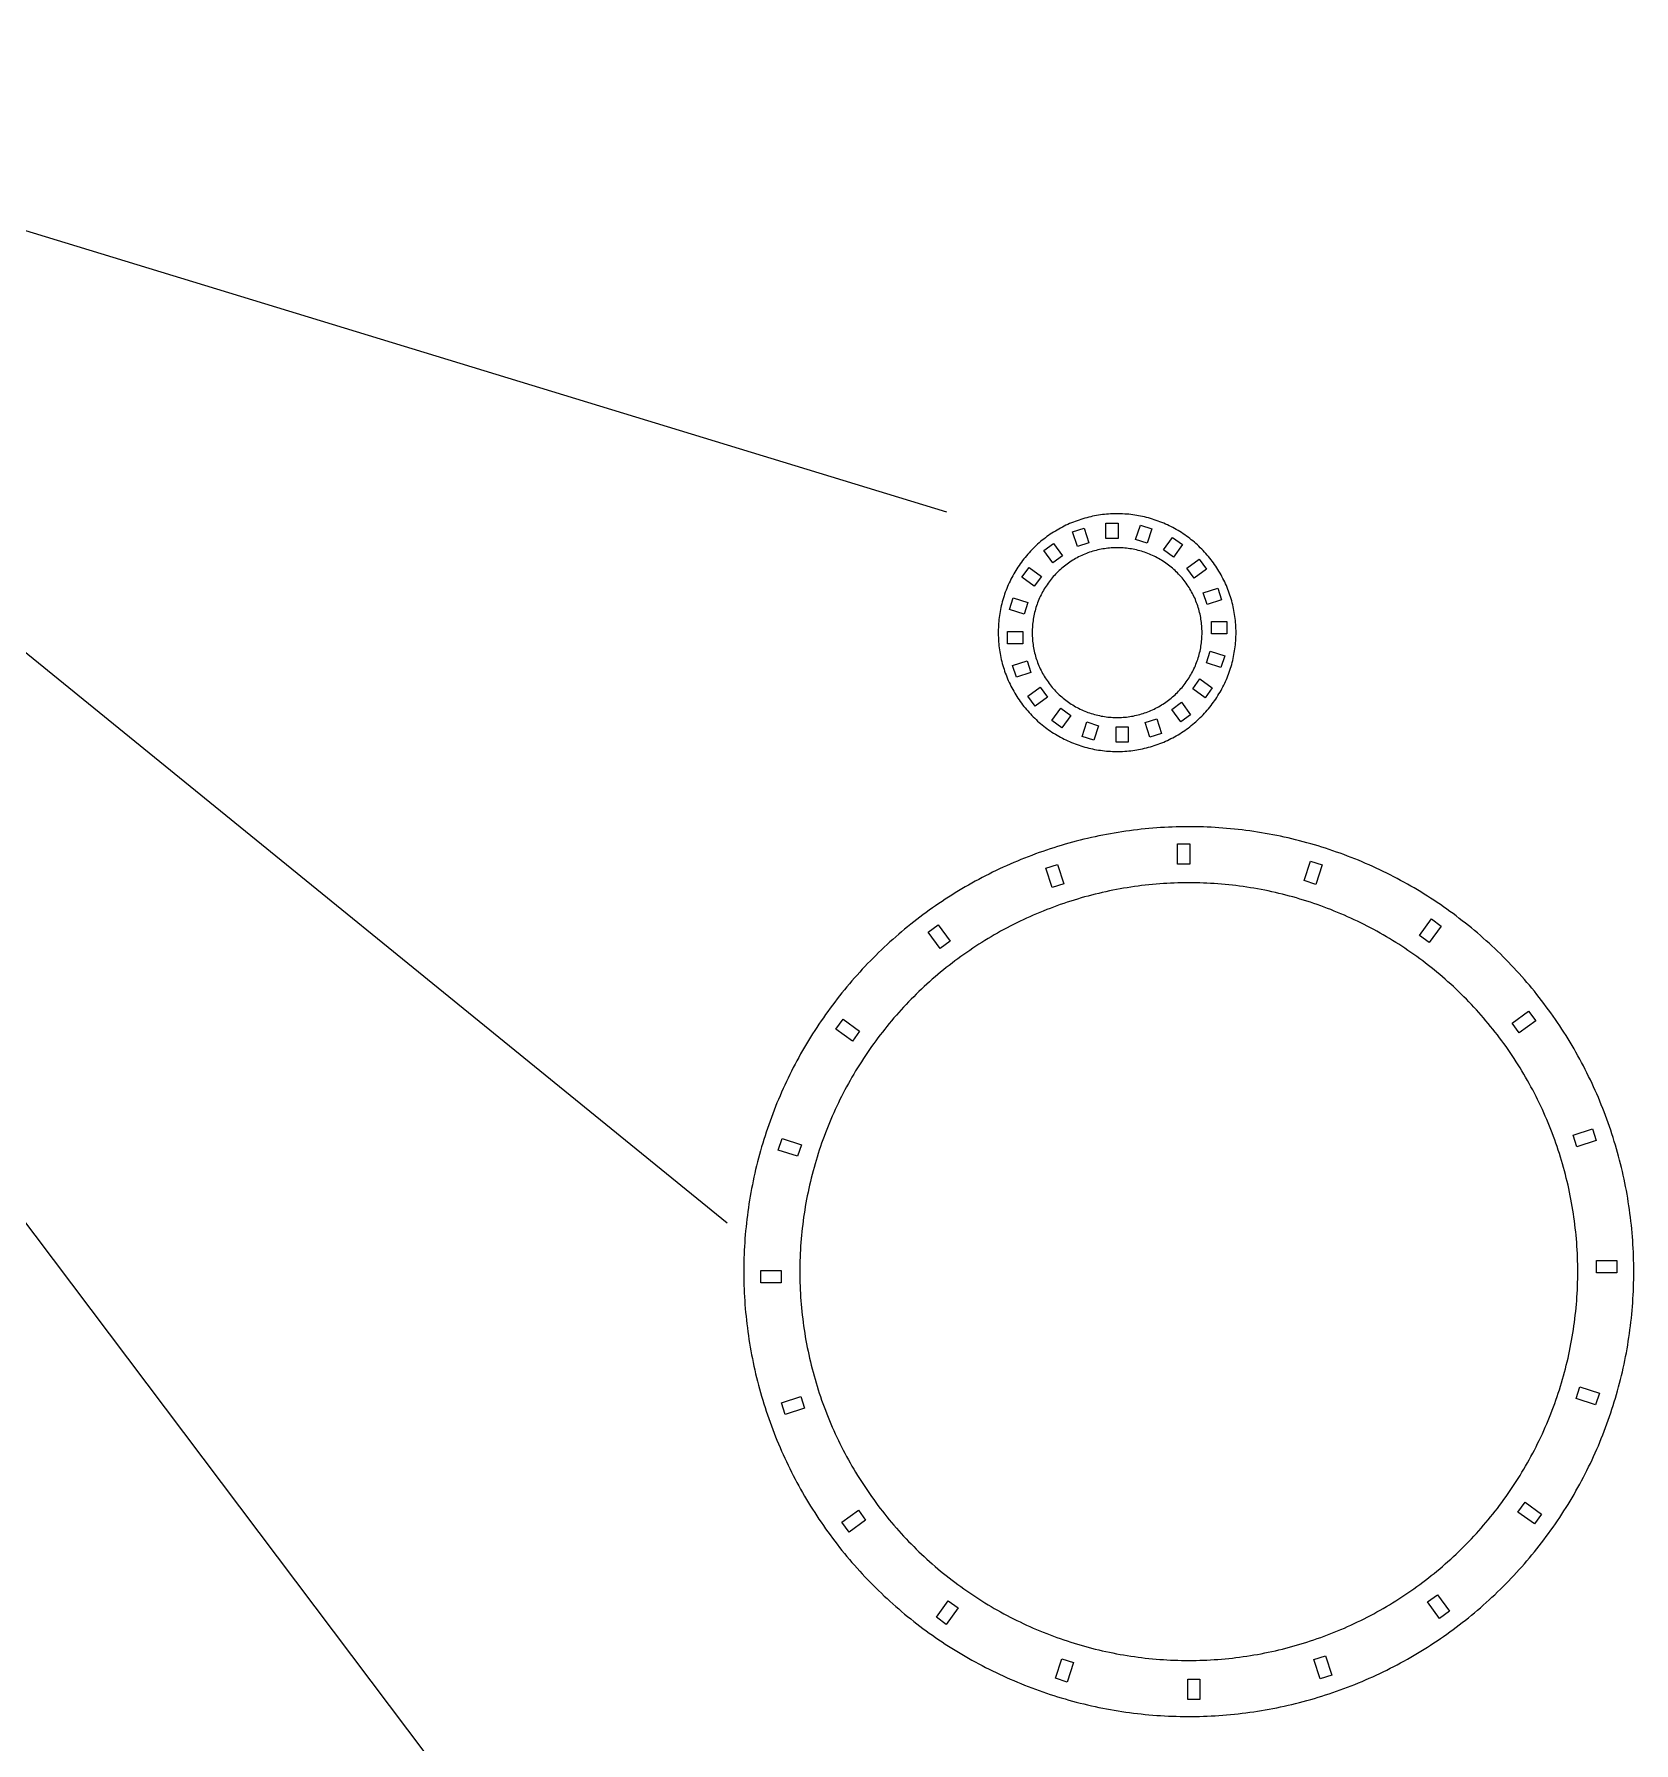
# Model space of a CAD drawing. Header units: metres. Extents: x -352 to 1414, y 67 to 1317.
# Drawn here: x 119 to 590, y 646 to 1150 of the extents above; entities that cross this region are included whole.
import ezdxf

# ---------------------------------------------------------------- set-up
doc = ezdxf.new("R2010")
doc.units = ezdxf.units.M
doc.layers.add('Page1', color=7, linetype='CONTINUOUS')

msp = doc.modelspace()

# ---------------------------------------------------------------- linework, layer by layer
at = {"layer": 'Page1'}
for p, q in [((387.587135, 1008.710595), (-72.839045, 1149.502072)), ((322.899159, 799.425968), (-84.25457, 1130.476197)), ((311.483634, 540.674066), (-95.670095, 1081.008921))]:
    msp.add_line(p, q, dxfattribs=at)
for points in [[(472.714996, 973.277954), (472.709961, 973.870667), (472.694916, 974.463257), (472.66983, 975.055481), (472.634705, 975.647156), (472.589569, 976.23822), (472.534454, 976.828369), (472.46933, 977.417542), (472.394257, 978.005493), (472.309204, 978.592102), (472.214264, 979.177185), (472.109406, 979.76062), (471.99469, 980.342163), (471.870148, 980.921692), (471.735809, 981.498962), (471.591705, 982.073975), (471.437866, 982.646362), (471.274384, 983.216125), (471.101257, 983.78302), (470.918579, 984.346924), (470.726349, 984.907654), (470.524689, 985.465027), (470.313599, 986.018921), (470.09314, 986.569153), (469.863403, 987.11554), (469.624451, 987.65802), (469.376373, 988.19635), (469.119171, 988.730408), (468.852997, 989.26001), (468.577881, 989.785034), (468.293884, 990.305298), (468.00116, 990.82074), (467.699738, 991.331116), (467.389679, 991.836304), (467.071167, 992.336182), (466.744202, 992.830627), (466.408905, 993.319397), (466.065399, 993.80249), (465.713745, 994.279663), (465.354065, 994.750793), (464.98645, 995.215759), (464.611023, 995.6745), (464.227875, 996.12677), (463.837128, 996.572449), (463.438904, 997.011475), (463.033295, 997.443726), (462.620392, 997.869019), (462.200378, 998.287292), (461.773346, 998.698364), (461.339386, 999.102112), (460.898682, 999.498535), (460.451294, 999.88739), (459.997406, 1000.268616), (459.53714, 1000.64209), (459.070587, 1001.00769), (458.597931, 1001.365417), (458.119263, 1001.715027), (457.634766, 1002.056458), (457.144531, 1002.389709), (456.648743, 1002.714539), (456.147522, 1003.031006), (455.641022, 1003.338867), (455.129364, 1003.638123), (454.612732, 1003.928711), (454.091217, 1004.210449), (453.565033, 1004.483337), (453.034302, 1004.747314), (452.499176, 1005.002197), (451.959808, 1005.248047), (451.416351, 1005.48468), (450.868958, 1005.712097), (450.31781, 1005.930237), (449.763031, 1006.138977), (449.204803, 1006.338257), (448.64328, 1006.528137), (448.078613, 1006.708435), (447.510986, 1006.87915), (446.940552, 1007.040222), (446.367462, 1007.191589), (445.791901, 1007.333252), (445.213989, 1007.465149), (444.633972, 1007.58728), (444.051941, 1007.699524), (443.468109, 1007.80188), (442.882629, 1007.894348), (442.295654, 1007.976929), (441.707367, 1008.0495), (441.11795, 1008.112122), (440.527527, 1008.164795), (439.93631, 1008.207397), (439.344482, 1008.23999), (438.752167, 1008.262573), (438.159546, 1008.275146), (437.566803, 1008.277649), (436.974121, 1008.270142), (436.381622, 1008.252563), (435.78952, 1008.224976), (435.197968, 1008.187378), (434.607147, 1008.139709), (434.017212, 1008.082092), (433.428314, 1008.014465), (432.840668, 1007.93689), (432.254425, 1007.849365), (431.669739, 1007.751953), (431.086792, 1007.644653), (430.505737, 1007.527466), (429.926758, 1007.400452), (429.350006, 1007.263672), (428.775665, 1007.117126), (428.203888, 1006.960876), (427.634827, 1006.794983), (427.068665, 1006.619446), (426.505554, 1006.434387), (425.945648, 1006.239807), (425.38913, 1006.035767), (424.836151, 1005.822327), (424.286865, 1005.599548), (423.741425, 1005.367493), (423.199982, 1005.126282), (422.66272, 1004.875916), (422.129761, 1004.616455), (421.601288, 1004.348022), (421.077423, 1004.070679), (420.558319, 1003.784485), (420.044159, 1003.489563), (419.535065, 1003.185974), (419.031189, 1002.87384), (418.532654, 1002.553162), (418.039612, 1002.224121), (417.552246, 1001.88678), (417.070648, 1001.541199), (416.594971, 1001.187561), (416.125336, 1000.825867), (415.661926, 1000.456299), (415.204803, 1000.078918), (414.754181, 999.693909), (414.31012, 999.30127), (413.872772, 998.901184), (413.442261, 998.493713), (413.018707, 998.079041), (412.602234, 997.657288), (412.192963, 997.228455), (411.791046, 996.792847), (411.396515, 996.350403), (411.009583, 995.901428), (410.63028, 995.445923), (410.258728, 994.98407), (409.895081, 994.515991), (409.539398, 994.041809), (409.191803, 993.561646), (408.852417, 993.075745), (408.521271, 992.584106), (408.198517, 992.086914), (407.884216, 991.584351), (407.578461, 991.076538), (407.281372, 990.56366), (406.993011, 990.045776), (406.71344, 989.523071), (406.44278, 988.995728), (406.181091, 988.463928), (405.928436, 987.927673), (405.684906, 987.387268), (405.450562, 986.842834), (405.225464, 986.294495), (405.009674, 985.742432), (404.803284, 985.186768), (404.606323, 984.627686), (404.418854, 984.065369), (404.240967, 983.499939), (404.072662, 982.93158), (403.914001, 982.360474), (403.765015, 981.786743), (403.625793, 981.210632), (403.496338, 980.632141), (403.376709, 980.051636), (403.266937, 979.469116), (403.167023, 978.884888), (403.077026, 978.299011), (402.996948, 977.71167), (402.926849, 977.123108), (402.86673, 976.533386), (402.816589, 975.94281), (402.776459, 975.351379), (402.746368, 974.759399), (402.726288, 974.166992), (402.716248, 973.574341), (402.716248, 972.981628), (402.726288, 972.388916), (402.746368, 971.796509), (402.776459, 971.204529), (402.816589, 970.613159), (402.86673, 970.022522), (402.926849, 969.432861), (402.996948, 968.844238), (403.077026, 968.256958), (403.167023, 967.671082), (403.266937, 967.086792), (403.376709, 966.504333), (403.496338, 965.923767), (403.625793, 965.345337), (403.765015, 964.769165), (403.914001, 964.195435), (404.072662, 963.624329), (404.240967, 963.055969), (404.418854, 962.49054), (404.606323, 961.928223), (404.803284, 961.369202), (405.009674, 960.813538), (405.225464, 960.261475), (405.450562, 959.713074), (405.684906, 959.16864), (405.928436, 958.628235), (406.181091, 958.092041), (406.44278, 957.560181), (406.71344, 957.032837), (406.993011, 956.510193), (407.281372, 955.99231), (407.578461, 955.47937), (407.884216, 954.971558), (408.198517, 954.468994), (408.521271, 953.971863), (408.852417, 953.480225), (409.191803, 952.994263), (409.539398, 952.51416), (409.895081, 952.039978), (410.258728, 951.571899), (410.63028, 951.110046), (411.009583, 950.654541), (411.396515, 950.205505), (411.791046, 949.763123), (412.192963, 949.327454), (412.602234, 948.898682), (413.018707, 948.476868), (413.442261, 948.062195), (413.872772, 947.654785), (414.31012, 947.2547), (414.754181, 946.862061), (415.204803, 946.47699), (415.661926, 946.099609), (416.125336, 945.730042), (416.594971, 945.368408), (417.070648, 945.014709), (417.552246, 944.669189), (418.039612, 944.331787), (418.532654, 944.002747), (419.031189, 943.682129), (419.535065, 943.369934), (420.044159, 943.066345), (420.558319, 942.771423), (421.077423, 942.485291), (421.601288, 942.207947), (422.129761, 941.939514), (422.66272, 941.680054), (423.199982, 941.429688), (423.741425, 941.188416), (424.286865, 940.95636), (424.836151, 940.733643), (425.38913, 940.520203), (425.945648, 940.316162), (426.505554, 940.121521), (427.068665, 939.936462), (427.634827, 939.760986), (428.203888, 939.595032), (428.775665, 939.438843), (429.350006, 939.292297), (429.926758, 939.155518), (430.505737, 939.028503), (431.086792, 938.911316), (431.669739, 938.804016), (432.254425, 938.706543), (432.840668, 938.619019), (433.428314, 938.541443), (434.017212, 938.473877), (434.607147, 938.416199), (435.197968, 938.368591), (435.78952, 938.330994), (436.381622, 938.303406), (436.974121, 938.285828), (437.566803, 938.278259), (438.159546, 938.280823), (438.752167, 938.293335), (439.344482, 938.315918), (439.93631, 938.348511), (440.527527, 938.391174), (441.11795, 938.443787), (441.707367, 938.506409), (442.295654, 938.579041), (442.882629, 938.66156), (443.468109, 938.754028), (444.051941, 938.856445), (444.633972, 938.968689), (445.213989, 939.090759), (445.791901, 939.222656), (446.367462, 939.364319), (446.940552, 939.515747), (447.510986, 939.676819), (448.078613, 939.847534), (448.64328, 940.027832), (449.204803, 940.217651), (449.763031, 940.416992), (450.31781, 940.625732), (450.868958, 940.843811), (451.416351, 941.071228), (451.959808, 941.307922), (452.499176, 941.553711), (453.034302, 941.808655), (453.565033, 942.072571), (454.091217, 942.345459), (454.612732, 942.627258), (455.129364, 942.917786), (455.641022, 943.217102), (456.147522, 943.524963), (456.648743, 943.84137), (457.144531, 944.16626), (457.634766, 944.499451), (458.119263, 944.840942), (458.597931, 945.190552), (459.070587, 945.548218), (459.53714, 945.913879), (459.997406, 946.287354), (460.451294, 946.668579), (460.898682, 947.057434), (461.339386, 947.453796), (461.773346, 947.857605), (462.200378, 948.268677), (462.620392, 948.68689), (463.033295, 949.112183), (463.438904, 949.544434), (463.837128, 949.983459), (464.227875, 950.429199), (464.611023, 950.88147), (464.98645, 951.340149), (465.354065, 951.805176), (465.713745, 952.276306), (466.065399, 952.753479), (466.408905, 953.236511), (466.744202, 953.725342), (467.071167, 954.219727), (467.389679, 954.719604), (467.699738, 955.224854), (468.00116, 955.735229), (468.293884, 956.25061), (468.577881, 956.770935), (468.852997, 957.295959), (469.119171, 957.825562), (469.376373, 958.359619), (469.624451, 958.897949), (469.863403, 959.440369), (470.09314, 959.986816), (470.313599, 960.537048), (470.524689, 961.090942), (470.726349, 961.648315), (470.918579, 962.208984), (471.101257, 962.772888), (471.274384, 963.339783), (471.437866, 963.909546), (471.591705, 964.481995), (471.735809, 965.056946), (471.870148, 965.634277), (471.99469, 966.213806), (472.109406, 966.795349), (472.214264, 967.378723), (472.309204, 967.963806), (472.394257, 968.550415), (472.46933, 969.138428), (472.534454, 969.727539), (472.589569, 970.317749), (472.634705, 970.908752), (472.66983, 971.500488), (472.694916, 972.092712), (472.709961, 972.685242), (472.714996, 973.277954)], [(428.044037, 1004.045349), (429.434601, 999.765564), (426.010803, 998.653137), (424.620239, 1002.932861), (428.044037, 1004.045349)], [(438.024994, 1005.527954), (438.024994, 1001.027954), (434.424988, 1001.027954), (434.424988, 1005.527954), (438.024994, 1005.527954)], [(447.975616, 1003.85376), (446.585052, 999.573975), (443.161255, 1000.686462), (444.551819, 1004.966187), (447.975616, 1003.85376)], [(456.921875, 999.186523), (454.276825, 995.545959), (451.36438, 997.661987), (454.009399, 1001.302551), (456.921875, 999.186523)], [(462.714996, 973.277954), (462.709991, 973.778198), (462.694977, 974.278198), (462.669952, 974.777832), (462.634949, 975.276855), (462.589966, 975.775085), (462.535034, 976.272278), (462.470154, 976.768311), (462.395355, 977.262939), (462.310669, 977.755981), (462.216156, 978.247192), (462.111816, 978.73645), (461.997711, 979.223511), (461.873901, 979.708191), (461.740387, 980.190247), (461.59729, 980.669617), (461.444611, 981.145996), (461.28241, 981.619202), (461.110809, 982.089111), (460.92981, 982.555481), (460.739532, 983.018127), (460.540039, 983.476868), (460.331421, 983.931519), (460.113708, 984.381897), (459.887054, 984.82782), (459.65152, 985.269165), (459.407196, 985.705688), (459.154175, 986.137268), (458.892609, 986.56366), (458.622528, 986.984741), (458.344086, 987.40033), (458.057373, 987.810242), (457.762543, 988.214355), (457.459656, 988.612488), (457.148895, 989.004517), (456.830322, 989.390198), (456.50412, 989.76947), (456.17038, 990.14209), (455.829254, 990.507996), (455.480865, 990.867004), (455.125397, 991.218933), (454.762909, 991.563721), (454.393616, 991.901184), (454.01767, 992.23114), (453.635162, 992.553528), (453.246307, 992.868225), (452.851227, 993.175049), (452.450073, 993.473938), (452.04303, 993.764709), (451.630249, 994.047302), (451.211884, 994.321594), (450.788116, 994.587463), (450.359131, 994.844727), (449.925079, 995.093445), (449.486115, 995.333374), (449.04245, 995.564453), (448.594269, 995.786682), (448.141724, 995.999817), (447.684998, 996.203918), (447.224274, 996.398804), (446.759766, 996.584473), (446.291595, 996.760742), (445.820038, 996.927673), (445.345215, 997.085083), (444.86731, 997.233032), (444.386566, 997.371338), (443.903168, 997.5), (443.417267, 997.618958), (442.929108, 997.72821), (442.438843, 997.827637), (441.946686, 997.917236), (441.45282, 997.996948), (440.957489, 998.066833), (440.460846, 998.126709), (439.963104, 998.176697), (439.464447, 998.216675), (438.965118, 998.246704), (438.465271, 998.266724), (437.965118, 998.276733), (437.464874, 998.276733), (436.964722, 998.266724), (436.464874, 998.246704), (435.965546, 998.216675), (435.466888, 998.176697), (434.969147, 998.126709), (434.472504, 998.066833), (433.977173, 997.996948), (433.483307, 997.917236), (432.99115, 997.827637), (432.500885, 997.72821), (432.012726, 997.618958), (431.526825, 997.5), (431.043396, 997.371338), (430.562653, 997.233032), (430.084778, 997.085083), (429.609955, 996.927673), (429.138367, 996.760742), (428.670227, 996.584473), (428.205719, 996.398804), (427.744995, 996.203918), (427.288269, 995.999817), (426.835724, 995.786682), (426.387512, 995.564453), (425.943878, 995.333374), (425.504913, 995.093445), (425.070862, 994.844727), (424.641876, 994.587463), (424.218109, 994.321594), (423.799744, 994.047302), (423.386963, 993.764709), (422.979919, 993.473938), (422.578766, 993.175049), (422.183685, 992.868225), (421.79483, 992.553528), (421.412323, 992.23114), (421.036346, 991.901184), (420.667053, 991.563721), (420.304596, 991.218933), (419.949097, 990.867004), (419.600739, 990.507996), (419.259613, 990.14209), (418.925873, 989.76947), (418.59967, 989.390198), (418.281097, 989.004517), (417.970306, 988.612488), (417.66745, 988.214355), (417.372589, 987.810242), (417.085907, 987.40033), (416.807465, 986.984741), (416.537384, 986.56366), (416.275787, 986.137268), (416.022797, 985.705688), (415.778473, 985.269165), (415.542938, 984.82782), (415.316284, 984.381897), (415.098572, 983.931519), (414.889954, 983.476868), (414.69043, 983.018127), (414.500153, 982.555481), (414.319183, 982.089111), (414.147552, 981.619202), (413.985382, 981.145996), (413.832703, 980.669617), (413.689575, 980.190247), (413.556091, 979.708191), (413.432281, 979.223511), (413.318176, 978.73645), (413.213837, 978.247192), (413.119324, 977.755981), (413.034637, 977.262939), (412.959839, 976.768311), (412.894958, 976.272278), (412.840027, 975.775085), (412.795044, 975.276855), (412.76001, 974.777832), (412.735016, 974.278198), (412.720001, 973.778198), (412.714996, 973.277954), (412.720001, 972.777771), (412.735016, 972.27771), (412.76001, 971.778137), (412.795044, 971.279114), (412.840027, 970.780884), (412.894958, 970.28363), (412.959839, 969.787659), (413.034637, 969.29303), (413.119324, 968.799988), (413.213837, 968.308777), (413.318176, 967.819519), (413.432281, 967.332458), (413.556091, 966.847778), (413.689575, 966.365662), (413.832703, 965.886353), (413.985382, 965.409973), (414.147552, 964.936707), (414.319183, 964.466858), (414.500153, 964.000488), (414.69043, 963.537842), (414.889954, 963.079102), (415.098572, 962.624451), (415.316284, 962.174072), (415.542938, 961.728088), (415.778473, 961.286743), (416.022797, 960.85022), (416.275787, 960.418701), (416.537384, 959.99231), (416.807465, 959.571228), (417.085907, 959.15564), (417.372589, 958.745667), (417.66745, 958.341553), (417.970306, 957.94342), (418.281097, 957.551453), (418.59967, 957.165771), (418.925873, 956.786499), (419.259613, 956.413818), (419.600739, 956.047974), (419.949097, 955.688965), (420.304596, 955.336975), (420.667053, 954.992249), (421.036346, 954.654785), (421.412323, 954.324768), (421.79483, 954.00238), (422.183685, 953.687683), (422.578766, 953.380859), (422.979919, 953.08197), (423.386963, 952.791199), (423.799744, 952.508606), (424.218109, 952.234375), (424.641876, 951.968506), (425.070862, 951.711182), (425.504913, 951.462524), (425.943878, 951.222595), (426.387512, 950.991455), (426.835724, 950.769287), (427.288269, 950.556091), (427.744995, 950.352051), (428.205719, 950.157104), (428.670227, 949.971497), (429.138367, 949.795166), (429.609955, 949.628296), (430.084778, 949.470825), (430.562653, 949.322937), (431.043396, 949.184631), (431.526825, 949.055969), (432.012726, 948.936951), (432.500885, 948.827759), (432.99115, 948.728333), (433.483307, 948.638733), (433.977173, 948.55896), (434.472504, 948.489136), (434.969147, 948.429199), (435.466888, 948.379272), (435.965546, 948.339233), (436.464874, 948.309265), (436.964722, 948.289246), (437.464874, 948.279236), (437.965118, 948.279236), (438.465271, 948.289246), (438.965118, 948.309265), (439.464447, 948.339233), (439.963104, 948.379272), (440.460846, 948.429199), (440.957489, 948.489136), (441.45282, 948.55896), (441.946686, 948.638733), (442.438843, 948.728333), (442.929108, 948.827759), (443.417267, 948.936951), (443.903168, 949.055969), (444.386566, 949.184631), (444.86731, 949.322937), (445.345215, 949.470825), (445.820038, 949.628296), (446.291595, 949.795166), (446.759766, 949.971497), (447.224274, 950.157104), (447.684998, 950.352051), (448.141724, 950.556091), (448.594269, 950.769287), (449.04245, 950.991455), (449.486115, 951.222595), (449.925079, 951.462524), (450.359131, 951.711182), (450.788116, 951.968506), (451.211884, 952.234375), (451.630249, 952.508606), (452.04303, 952.791199), (452.450073, 953.08197), (452.851227, 953.380859), (453.246307, 953.687683), (453.635162, 954.00238), (454.01767, 954.324768), (454.393616, 954.654785), (454.762909, 954.992249), (455.125397, 955.336975), (455.480865, 955.688965), (455.829254, 956.047974), (456.17038, 956.413818), (456.50412, 956.786499), (456.830322, 957.165771), (457.148895, 957.551453), (457.459656, 957.94342), (457.762543, 958.341553), (458.057373, 958.745667), (458.344086, 959.15564), (458.622528, 959.571228), (458.892609, 959.99231), (459.154175, 960.418701), (459.407196, 960.85022), (459.65152, 961.286743), (459.887054, 961.728088), (460.113708, 962.174072), (460.331421, 962.624451), (460.540039, 963.079102), (460.739532, 963.537842), (460.92981, 964.000488), (461.110809, 964.466858), (461.28241, 964.936707), (461.444611, 965.409973), (461.59729, 965.886353), (461.740387, 966.365662), (461.873901, 966.847778), (461.997711, 967.332458), (462.111816, 967.819519), (462.216156, 968.308777), (462.310669, 968.799988), (462.395355, 969.29303), (462.470154, 969.787659), (462.535034, 970.28363), (462.589966, 970.780884), (462.634949, 971.279114), (462.669952, 971.778137), (462.694977, 972.27771), (462.709991, 972.777771), (462.714996, 973.277954)], [(419.009735, 999.550964), (421.654755, 995.9104), (418.742279, 993.794373), (416.09726, 997.434937), (419.009735, 999.550964)], [(411.806427, 992.484863), (415.446991, 989.839844), (413.330963, 986.927368), (409.690399, 989.572388), (411.806427, 992.484863)], [(463.988007, 991.983215), (460.347443, 989.338196), (458.231415, 992.250671), (461.871979, 994.895691), (463.988007, 991.983215)], [(468.482361, 982.948914), (464.202606, 981.55835), (463.090149, 984.982178), (467.369904, 986.372742), (468.482361, 982.948914)], [(407.139221, 983.538635), (411.418976, 982.14801), (410.306519, 978.724243), (406.026764, 980.114807), (407.139221, 983.538635)], [(469.964996, 972.967957), (465.464996, 972.967957), (465.464996, 976.567932), (469.964996, 976.567932), (469.964996, 972.967957)], [(405.464996, 973.587952), (409.964996, 973.587952), (409.964996, 969.987976), (405.464996, 969.987976), (405.464996, 973.587952)], [(468.290771, 963.017334), (464.011017, 964.407898), (465.123474, 967.831726), (469.403229, 966.441162), (468.290771, 963.017334)], [(406.947632, 963.606995), (411.227386, 964.997559), (412.339844, 961.573792), (408.060089, 960.183228), (406.947632, 963.606995)], [(411.441986, 954.572693), (415.08255, 957.217712), (417.198578, 954.305298), (413.558014, 951.660217), (411.441986, 954.572693)], [(463.623566, 954.071106), (459.983002, 956.716125), (462.09903, 959.628601), (465.739594, 956.983582), (463.623566, 954.071106)], [(418.508118, 947.369385), (421.153137, 951.009949), (424.065613, 948.893921), (421.420563, 945.253357), (418.508118, 947.369385)], [(456.420258, 947.004944), (453.775238, 950.645508), (456.687683, 952.761536), (459.332733, 949.120972), (456.420258, 947.004944)], [(427.454346, 942.702209), (428.84494, 946.981934), (432.268738, 945.869507), (430.878174, 941.589722), (427.454346, 942.702209)], [(447.385956, 942.51062), (445.995392, 946.790344), (449.419189, 947.902832), (450.809753, 943.623047), (447.385956, 942.51062)], [(437.404968, 941.027954), (437.404968, 945.527954), (441.004974, 945.527954), (441.004974, 941.027954), (437.404968, 941.027954)], [(589.809753, 785.117188), (589.804749, 786.261963), (589.789734, 787.406616), (589.764709, 788.551147), (589.729736, 789.695374), (589.684692, 790.839294), (589.6297, 791.982727), (589.564697, 793.125671), (589.489746, 794.268005), (589.404785, 795.409607), (589.309875, 796.550415), (589.204956, 797.69043), (589.090088, 798.829407), (588.965332, 799.967346), (588.830566, 801.104187), (588.685913, 802.239746), (588.531311, 803.374084), (588.366821, 804.506958), (588.192444, 805.638367), (588.008179, 806.76825), (587.814026, 807.896423), (587.610046, 809.022888), (587.39624, 810.147522), (587.172607, 811.270203), (586.939148, 812.39093), (586.695923, 813.509583), (586.442932, 814.626038), (586.180176, 815.740295), (585.907715, 816.852173), (585.625549, 817.961609), (585.333679, 819.068542), (585.032166, 820.172913), (584.721008, 821.274597), (584.400208, 822.373535), (584.069824, 823.469604), (583.729919, 824.562744), (583.380432, 825.652832), (583.021484, 826.739868), (582.653015, 827.82373), (582.275085, 828.904358), (581.887695, 829.981567), (581.490967, 831.05542), (581.084839, 832.125732), (580.669373, 833.192444), (580.244629, 834.255493), (579.810547, 835.314819), (579.36731, 836.3703), (578.914795, 837.421875), (578.453125, 838.469421), (577.982361, 839.512878), (577.502441, 840.552246), (577.013489, 841.587341), (576.515503, 842.618103), (576.008545, 843.644531), (575.492615, 844.666443), (574.967773, 845.683838), (574.434021, 846.696594), (573.891541, 847.704651), (573.34021, 848.707886), (572.78009, 849.706299), (572.211365, 850.699829), (571.633911, 851.688293), (571.047852, 852.671692), (570.453247, 853.649902), (569.850098, 854.622925), (569.238464, 855.590576), (568.618408, 856.552917), (567.989929, 857.509766), (567.353149, 858.46106), (566.708069, 859.406799), (566.05481, 860.346863), (565.393311, 861.281189), (564.723633, 862.209656), (564.045898, 863.132263), (563.360168, 864.048889), (562.666382, 864.959534), (561.964722, 865.864014), (561.255127, 866.76239), (560.537781, 867.654541), (559.812622, 868.540344), (559.079773, 869.4198), (558.339233, 870.292786), (557.591125, 871.159302), (556.835449, 872.019226), (556.072266, 872.872498), (555.301697, 873.719116), (554.523743, 874.55896), (553.738525, 875.391968), (552.945984, 876.218018), (552.146301, 877.03717), (551.339478, 877.849304), (550.525574, 878.654358), (549.704712, 879.452271), (548.876892, 880.242981), (548.042175, 881.026428), (547.200623, 881.80249), (546.352356, 882.571228), (545.497375, 883.33252), (544.635803, 884.086304), (543.7677, 884.83252), (542.893066, 885.571167), (542.012024, 886.302063), (541.124634, 887.02533), (540.230957, 887.740723), (539.331055, 888.448303), (538.424988, 889.14801), (537.512817, 889.839783), (536.594727, 890.52356), (535.670593, 891.19928), (534.740662, 891.866882), (533.804932, 892.526367), (532.863464, 893.177612), (531.916321, 893.820618), (530.963623, 894.455322), (530.005371, 895.081665), (529.041687, 895.699585), (528.072693, 896.309143), (527.098389, 896.910156), (526.118835, 897.502625), (525.134155, 898.086548), (524.144409, 898.661804), (523.149719, 899.228394), (522.150085, 899.786316), (521.14563, 900.335449), (520.136353, 900.875732), (519.122437, 901.407227), (518.103943, 901.929871), (517.080872, 902.443542), (516.053345, 902.948303), (515.021484, 903.444031), (513.985352, 903.930725), (512.944946, 904.408325), (511.900452, 904.876892), (510.851868, 905.336243), (509.799347, 905.786438), (508.742889, 906.227417), (507.682648, 906.659119), (506.618652, 907.081543), (505.551025, 907.49469), (504.479828, 907.898499), (503.405151, 908.292908), (502.327057, 908.677917), (501.245636, 909.053467), (500.16098, 909.419556), (499.073151, 909.776184), (497.982269, 910.12323), (496.888367, 910.460815), (495.791595, 910.788757), (494.691986, 911.107117), (493.58963, 911.415894), (492.484619, 911.715027), (491.377014, 912.004456), (490.266968, 912.28418), (489.15448, 912.554199), (488.039703, 912.814514), (486.922668, 913.065063), (485.803497, 913.305847), (484.682281, 913.536865), (483.559082, 913.758057), (482.43399, 913.969421), (481.307068, 914.170959), (480.178467, 914.36261), (479.048218, 914.544434), (477.916412, 914.716309), (476.783173, 914.878357), (475.648529, 915.030457), (474.512634, 915.172668), (473.375519, 915.304932), (472.237305, 915.427246), (471.098053, 915.539612), (469.957855, 915.641968), (468.816803, 915.734436), (467.675018, 915.816895), (466.532532, 915.889343), (465.389465, 915.951843), (464.24588, 916.004333), (463.101898, 916.046875), (461.957581, 916.079346), (460.813019, 916.101868), (459.668335, 916.11438), (458.52356, 916.116882), (457.378784, 916.109375), (456.234161, 916.091858), (455.089691, 916.064392), (453.945557, 916.026855), (452.801758, 915.97937), (451.658417, 915.921875), (450.515625, 915.85437), (449.373474, 915.776917), (448.232056, 915.689453), (447.091431, 915.592041), (445.951691, 915.484619), (444.812958, 915.36731), (443.675262, 915.23999), (442.538757, 915.102783), (441.403473, 914.955627), (440.269501, 914.798584), (439.136993, 914.631592), (438.005951, 914.454773), (436.876495, 914.268005), (435.748749, 914.071411), (434.622711, 913.86499), (433.498566, 913.648682), (432.376343, 913.422607), (431.256134, 913.186707), (430.138031, 912.94104), (429.022095, 912.685608), (427.908478, 912.42041), (426.79718, 912.145508), (425.688354, 911.860901), (424.582031, 911.56665), (423.478333, 911.262695), (422.37735, 910.949158), (421.279144, 910.625977), (420.183777, 910.293213), (419.0914, 909.950928), (418.002014, 909.59906), (416.915771, 909.237671), (415.832733, 908.866882), (414.75296, 908.486572), (413.676575, 908.096863), (412.603607, 907.697754), (411.53418, 907.289307), (410.468353, 906.871521), (409.40625, 906.444397), (408.3479, 906.008057), (407.293396, 905.5625), (406.242828, 905.107666), (405.196259, 904.643738), (404.153809, 904.170654), (403.11554, 903.688538), (402.081512, 903.197266), (401.051819, 902.697021), (400.02652, 902.187805), (399.005737, 901.669678), (397.989502, 901.142639), (396.977905, 900.606689), (395.971039, 900.061951), (394.968964, 899.508423), (393.971802, 898.946167), (392.979553, 898.375244), (391.99234, 897.795654), (391.010223, 897.207458), (390.033295, 896.610718), (389.061615, 896.005432), (388.095276, 895.391663), (387.134308, 894.769531), (386.178833, 894.138977), (385.228912, 893.500122), (384.284576, 892.852966), (383.345978, 892.197632), (382.413116, 891.534119), (381.486084, 890.862427), (380.564972, 890.182678), (379.649811, 889.494934), (378.740723, 888.799194), (377.837738, 888.09552), (376.940918, 887.383972), (376.050385, 886.664673), (375.166138, 885.937561), (374.2883, 885.20282), (373.416931, 884.460388), (372.552063, 883.710388), (371.693787, 882.95282), (370.842133, 882.187805), (369.997223, 881.415405), (369.159119, 880.63562), (368.32782, 879.848511), (367.503448, 879.054199), (366.686066, 878.252747), (365.875702, 877.444153), (365.072418, 876.628479), (364.276306, 875.805847), (363.487427, 874.976318), (362.705811, 874.139893), (361.931549, 873.296631), (361.164673, 872.446716), (360.405273, 871.590088), (359.653351, 870.726868), (358.909027, 869.857117), (358.172333, 868.980835), (357.443329, 868.098206), (356.722046, 867.209229), (356.008575, 866.313965), (355.302948, 865.412537), (354.605225, 864.504944), (353.915466, 863.591309), (353.233704, 862.671692), (352.559998, 861.746155), (351.89444, 860.814758), (351.23703, 859.877563), (350.58783, 858.934631), (349.946869, 857.986084), (349.31427, 857.031982), (348.690002, 856.072449), (348.074158, 855.107422), (347.466766, 854.137085), (346.867859, 853.161438), (346.277527, 852.180603), (345.69577, 851.194641), (345.122681, 850.203674), (344.558228, 849.207703), (344.002533, 848.206848), (343.455597, 847.201172), (342.91748, 846.190796), (342.388184, 845.17572), (341.867798, 844.156067), (341.356354, 843.131897), (340.853882, 842.103271), (340.360382, 841.070313), (339.875946, 840.033081), (339.400604, 838.991699), (338.934387, 837.946106), (338.477295, 836.896545), (338.029419, 835.843018), (337.590729, 834.785645), (337.161346, 833.724487), (336.741211, 832.659546), (336.330414, 831.591003), (335.928986, 830.518921), (335.536926, 829.44342), (335.154266, 828.364441), (334.781067, 827.282227), (334.417328, 826.196777), (334.06311, 825.108154), (333.718414, 824.016541), (333.38324, 822.921936), (333.057678, 821.824402), (332.741699, 820.724121), (332.435364, 819.621094), (332.138672, 818.515381), (331.851654, 817.407227), (331.574341, 816.296509), (331.306732, 815.183472), (331.048859, 814.068115), (330.800751, 812.950562), (330.562408, 811.830872), (330.333862, 810.709106), (330.115112, 809.585449), (329.906219, 808.4599), (329.707153, 807.33252), (329.517944, 806.203491), (329.338623, 805.072876), (329.169189, 803.940674), (329.009644, 802.807068), (328.860016, 801.672119), (328.720306, 800.535889), (328.590515, 799.398499), (328.470703, 798.26001), (328.360809, 797.120544), (328.260925, 795.980103), (328.170959, 794.838867), (328.091003, 793.696899), (328.021027, 792.55426), (327.961029, 791.411072), (327.911011, 790.267395), (327.871002, 789.123291), (327.841003, 787.978943), (327.820984, 786.834351), (327.811005, 785.689575), (327.811005, 784.5448), (327.820984, 783.400085), (327.841003, 782.255493), (327.871002, 781.111084), (327.911011, 779.967041), (327.961029, 778.823303), (328.021027, 777.680115), (328.091003, 776.537476), (328.170959, 775.395508), (328.260925, 774.254272), (328.360809, 773.113892), (328.470703, 771.974365), (328.590515, 770.835876), (328.720306, 769.698486), (328.860016, 768.562256), (329.009644, 767.427307), (329.169189, 766.293701), (329.338623, 765.16156), (329.517944, 764.030884), (329.707153, 762.901855), (329.906219, 761.774536), (330.115112, 760.648987), (330.333862, 759.525269), (330.562408, 758.403564), (330.800751, 757.283875), (331.048859, 756.166321), (331.306732, 755.050964), (331.574341, 753.937866), (331.851654, 752.827209), (332.138672, 751.718994), (332.435364, 750.613342), (332.741699, 749.510315), (333.057678, 748.409973), (333.38324, 747.3125), (333.718414, 746.217896), (334.06311, 745.126221), (334.417328, 744.037659), (334.781067, 742.952148), (335.154266, 741.869934), (335.536926, 740.791016), (335.928986, 739.715454), (336.330414, 738.643372), (336.741211, 737.574829), (337.161346, 736.509949), (337.590729, 735.44873), (338.029419, 734.391357), (338.477295, 733.33783), (338.934387, 732.288269), (339.400604, 731.242737), (339.875946, 730.201294), (340.360382, 729.164063), (340.853882, 728.131104), (341.356354, 727.102539), (341.867798, 726.078369), (342.388184, 725.058716), (342.91748, 724.04364), (343.455597, 723.033203), (344.002533, 722.027527), (344.558228, 721.026672), (345.122681, 720.030701), (345.69577, 719.039734), (346.277527, 718.053772), (346.867859, 717.072937), (347.466766, 716.097351), (348.074158, 715.127014), (348.690002, 714.161987), (349.31427, 713.202393), (349.946869, 712.248291), (350.58783, 711.299744), (351.23703, 710.356873), (351.89444, 709.419678), (352.559998, 708.488281), (353.233704, 707.562683), (353.915466, 706.643066), (354.605225, 705.729431), (355.302948, 704.821838), (356.008575, 703.92041), (356.722046, 703.025146), (357.443329, 702.136169), (358.172333, 701.25354), (358.909027, 700.377319), (359.653351, 699.507568), (360.405273, 698.644348), (361.164673, 697.78772), (361.931549, 696.937744), (362.705811, 696.094543), (363.487427, 695.258118), (364.276306, 694.428528), (365.072418, 693.605896), (365.875702, 692.790283), (366.686066, 691.981689), (367.503448, 691.180176), (368.32782, 690.385864), (369.159119, 689.598816), (369.997223, 688.819031), (370.842133, 688.04657), (371.693787, 687.281555), (372.552063, 686.524048), (373.416931, 685.774048), (374.2883, 685.031616), (375.166138, 684.296814), (376.050385, 683.569702), (376.940918, 682.850403), (377.837738, 682.138855), (378.740723, 681.435242), (379.649811, 680.739502), (380.564972, 680.051697), (381.486084, 679.371948), (382.413116, 678.700317), (383.345978, 678.036743), (384.284576, 677.381409), (385.228912, 676.734253), (386.178833, 676.095398), (387.134308, 675.464844), (388.095276, 674.842712), (389.061615, 674.228943), (390.033295, 673.623718), (391.010223, 673.026917), (391.99234, 672.438721), (392.979553, 671.859131), (393.971802, 671.288208), (394.968964, 670.725952), (395.971039, 670.172424), (396.977905, 669.627686), (397.989502, 669.091797), (399.005737, 668.564697), (400.02652, 668.04657), (401.051819, 667.537354), (402.081512, 667.037109), (403.11554, 666.545898), (404.153809, 666.063721), (405.196259, 665.590637), (406.242828, 665.126709), (407.293396, 664.671936), (408.3479, 664.226318), (409.40625, 663.789978), (410.468353, 663.362915), (411.53418, 662.945129), (412.603607, 662.536621), (413.676575, 662.137512), (414.75296, 661.747803), (415.832733, 661.367554), (416.915771, 660.996704), (418.002014, 660.635376), (419.0914, 660.283508), (420.183777, 659.941162), (421.279144, 659.608398), (422.37735, 659.285217), (423.478333, 658.97168), (424.582031, 658.667725), (425.688354, 658.373474), (426.79718, 658.088867), (427.908478, 657.813965), (429.022095, 657.548828), (430.138031, 657.293396), (431.256134, 657.047668), (432.376343, 656.811829), (433.498566, 656.585693), (434.622711, 656.369446), (435.748749, 656.162964), (436.876495, 655.96637), (438.005951, 655.779663), (439.136993, 655.602783), (440.269501, 655.435791), (441.403473, 655.278748), (442.538757, 655.131592), (443.675262, 654.994385), (444.812958, 654.867065), (445.951691, 654.749756), (447.091431, 654.642395), (448.232056, 654.544922), (449.373474, 654.45752), (450.515625, 654.380005), (451.658417, 654.312561), (452.801758, 654.255066), (453.945557, 654.20752), (455.089691, 654.170044), (456.234161, 654.142517), (457.378784, 654.125), (458.52356, 654.117493), (459.668335, 654.119995), (460.813019, 654.132507), (461.957581, 654.155029), (463.101898, 654.187561), (464.24588, 654.230042), (465.389465, 654.282532), (466.532532, 654.345032), (467.675018, 654.417542), (468.816803, 654.5), (469.957855, 654.592407), (471.098053, 654.694824), (472.237305, 654.80719), (473.375519, 654.929504), (474.512634, 655.061768), (475.648529, 655.203918), (476.783173, 655.356079), (477.916412, 655.518066), (479.048218, 655.690002), (480.178467, 655.871765), (481.307068, 656.063477), (482.43399, 656.264954), (483.559082, 656.476318), (484.682281, 656.69751), (485.803497, 656.928528), (486.922668, 657.169312), (488.039703, 657.419861), (489.15448, 657.680176), (490.266968, 657.950195), (491.377014, 658.22998), (492.484619, 658.519409), (493.58963, 658.818481), (494.691986, 659.127258), (495.791595, 659.445618), (496.888367, 659.773621), (497.982269, 660.111145), (499.073151, 660.458252), (500.16098, 660.814819), (501.245636, 661.180969), (502.327057, 661.556519), (503.405151, 661.941528), (504.479828, 662.335938), (505.551025, 662.739685), (506.618652, 663.152832), (507.682648, 663.575256), (508.742889, 664.007019), (509.799347, 664.447998), (510.851868, 664.898193), (511.900452, 665.357544), (512.944946, 665.82605), (513.985352, 666.30365), (515.021484, 666.790344), (516.053345, 667.286133), (517.080872, 667.790833), (518.103943, 668.304504), (519.122437, 668.827148), (520.136353, 669.358643), (521.14563, 669.898987), (522.150085, 670.44812), (523.149719, 671.005981), (524.144409, 671.572571), (525.134155, 672.147888), (526.118835, 672.73175), (527.098389, 673.32428), (528.072693, 673.925293), (529.041687, 674.53479), (530.005371, 675.152771), (530.963623, 675.779114), (531.916321, 676.413818), (532.863464, 677.056824), (533.804932, 677.708069), (534.740662, 678.367493), (535.670593, 679.035156), (536.594727, 679.710815), (537.512817, 680.394592), (538.424988, 681.086365), (539.331055, 681.786072), (540.230957, 682.493652), (541.124634, 683.209106), (542.012024, 683.932312), (542.893066, 684.663269), (543.7677, 685.401855), (544.635803, 686.148071), (545.497375, 686.901855), (546.352356, 687.663147), (547.200623, 688.431885), (548.042175, 689.208008), (548.876892, 689.991455), (549.704712, 690.782104), (550.525574, 691.580017), (551.339478, 692.385071), (552.146301, 693.197205), (552.945984, 694.016357), (553.738525, 694.842468), (554.523743, 695.675476), (555.301697, 696.515259), (556.072266, 697.361877), (556.835449, 698.215149), (557.591125, 699.075134), (558.339233, 699.941589), (559.079773, 700.814636), (559.812622, 701.694092), (560.537781, 702.579895), (561.255127, 703.471985), (561.964722, 704.370361), (562.666382, 705.274902), (563.360168, 706.185486), (564.045898, 707.102173), (564.723633, 708.024719), (565.393311, 708.953247), (566.05481, 709.887573), (566.708069, 710.827576), (567.353149, 711.773315), (567.989929, 712.72467), (568.618408, 713.681519), (569.238464, 714.643799), (569.850098, 715.611511), (570.453247, 716.584473), (571.047852, 717.562744), (571.633911, 718.546143), (572.211365, 719.534607), (572.78009, 720.528076), (573.34021, 721.526489), (573.891541, 722.529785), (574.434021, 723.537842), (574.967773, 724.550598), (575.492615, 725.567932), (576.008545, 726.589905), (576.515503, 727.616272), (577.013489, 728.647095), (577.502441, 729.68219), (577.982361, 730.721497), (578.453125, 731.765015), (578.914795, 732.812561), (579.36731, 733.864075), (579.810547, 734.919556), (580.244629, 735.978882), (580.669373, 737.041931), (581.084839, 738.108643), (581.490967, 739.178955), (581.887695, 740.252808), (582.275085, 741.330078), (582.653015, 742.410645), (583.021484, 743.494507), (583.380432, 744.581543), (583.729919, 745.671692), (584.069824, 746.764832), (584.400208, 747.860901), (584.721008, 748.959778), (585.032166, 750.061462), (585.333679, 751.165833), (585.625549, 752.272766), (585.907715, 753.382263), (586.180176, 754.494141), (586.442932, 755.608337), (586.695923, 756.724792), (586.939148, 757.843445), (587.172607, 758.964172), (587.39624, 760.086914), (587.610046, 761.211487), (587.814026, 762.337952), (588.008179, 763.466187), (588.192444, 764.596008), (588.366821, 765.727417), (588.531311, 766.860352), (588.685913, 767.994629), (588.830566, 769.130249), (588.965332, 770.267029), (589.090088, 771.404968), (589.204956, 772.544006), (589.309875, 773.68396), (589.404785, 774.824768), (589.489746, 775.966431), (589.564697, 777.108704), (589.6297, 778.251648), (589.684692, 779.395142), (589.729736, 780.539001), (589.764709, 781.683228), (589.789734, 782.827759), (589.804749, 783.972412), (589.809753, 785.117188)], [(459.119751, 911.117188), (459.119751, 905.117188), (455.519745, 905.117188), (455.519745, 911.117188), (459.119751, 911.117188)], [(498.04071, 904.854492), (496.186615, 899.148193), (492.762817, 900.26062), (494.616913, 905.96698), (498.04071, 904.854492)], [(420.168427, 905.046143), (422.022552, 899.339783), (418.598724, 898.227295), (416.744629, 903.933655), (420.168427, 905.046143)], [(573.309753, 785.117188), (573.304749, 786.187744), (573.289734, 787.25824), (573.264709, 788.328491), (573.229675, 789.398499), (573.184631, 790.46814), (573.129639, 791.537292), (573.064575, 792.605835), (572.989563, 793.673767), (572.904602, 794.740967), (572.809631, 795.807312), (572.704651, 796.872742), (572.589783, 797.937134), (572.464966, 799.000427), (572.3302, 800.062439), (572.185486, 801.123169), (572.030884, 802.182556), (571.866394, 803.240417), (571.691956, 804.296692), (571.50769, 805.351257), (571.313599, 806.404053), (571.10968, 807.455017), (570.895874, 808.504028), (570.672302, 809.551025), (570.438965, 810.595825), (570.195862, 811.638428), (569.943054, 812.678711), (569.680481, 813.716614), (569.408264, 814.751953), (569.126343, 815.78479), (568.834778, 816.81488), (568.533569, 817.842224), (568.222839, 818.866638), (567.902466, 819.888184), (567.572632, 820.906677), (567.233215, 821.921997), (566.884399, 822.934143), (566.526062, 823.942993), (566.158325, 824.948425), (565.78125, 825.950378), (565.394775, 826.94873), (564.999023, 827.943481), (564.593933, 828.934448), (564.179626, 829.921631), (563.756104, 830.904846), (563.323425, 831.884094), (562.881592, 832.859192), (562.430664, 833.8302), (561.970703, 834.796875), (561.501648, 835.759277), (561.023682, 836.717224), (560.536743, 837.670593), (560.040955, 838.619446), (559.536316, 839.563599), (559.022827, 840.502991), (558.50061, 841.437561), (557.969666, 842.367188), (557.430054, 843.291809), (556.881775, 844.211365), (556.325012, 845.125732), (555.759644, 846.034851), (555.185852, 846.93866), (554.603638, 847.837097), (554.013, 848.72998), (553.414063, 849.617371), (552.806885, 850.499084), (552.191467, 851.375061), (551.567871, 852.2453), (550.936157, 853.109619), (550.296448, 853.968018), (549.648682, 854.820374), (548.993042, 855.666687), (548.329468, 856.506775), (547.658081, 857.340637), (546.978882, 858.168213), (546.291992, 858.98938), (545.597473, 859.804138), (544.895386, 860.612305), (544.185791, 861.413879), (543.468689, 862.208801), (542.744202, 862.996948), (542.012329, 863.77832), (541.273254, 864.552856), (540.526917, 865.320374), (539.773438, 866.080933), (539.012939, 866.834412), (538.245361, 867.580688), (537.470886, 868.319824), (536.689514, 869.051636), (535.901367, 869.776123), (535.106445, 870.493225), (534.30481, 871.202881), (533.496643, 871.904968), (532.681946, 872.599487), (531.860779, 873.286377), (531.033203, 873.965515), (530.199341, 874.636902), (529.359192, 875.300476), (528.512939, 875.956177), (527.660522, 876.603882), (526.802124, 877.243652), (525.937805, 877.875366), (525.067627, 878.498901), (524.191589, 879.114319), (523.309875, 879.721558), (522.422546, 880.320496), (521.529602, 880.911072), (520.631226, 881.493286), (519.727417, 882.067139), (518.818298, 882.632446), (517.903931, 883.18927), (516.984375, 883.737488), (516.059753, 884.2771), (515.130127, 884.808044), (514.195557, 885.330261), (513.256165, 885.84375), (512.312012, 886.348389), (511.363159, 886.844238), (510.409729, 887.331116), (509.451782, 887.809143), (508.489441, 888.278137), (507.522705, 888.738098), (506.551758, 889.189026), (505.576599, 889.630859), (504.597382, 890.063599), (503.614136, 890.487122), (502.626984, 890.901428), (501.636017, 891.306458), (500.641296, 891.702271), (499.642914, 892.088684), (498.640961, 892.46582), (497.635529, 892.833557), (496.626709, 893.191833), (495.614563, 893.54071), (494.599213, 893.880066), (493.580719, 894.209961), (492.559204, 894.530273), (491.534729, 894.841064), (490.507416, 895.142212), (489.477295, 895.433777), (488.444519, 895.715698), (487.409149, 895.987976), (486.371277, 896.250488), (485.330994, 896.503357), (484.288391, 896.74646), (483.243561, 896.979797), (482.196594, 897.203369), (481.147583, 897.417114), (480.096619, 897.621033), (479.043793, 897.815186), (477.989197, 897.999451), (476.932922, 898.173828), (475.875092, 898.338318), (474.815735, 898.49292), (473.755005, 898.637634), (472.692932, 898.7724), (471.629669, 898.897278), (470.565277, 899.012146), (469.499878, 899.117065), (468.433533, 899.212036), (467.366333, 899.297058), (466.298401, 899.37207), (465.229797, 899.437073), (464.160645, 899.492126), (463.091034, 899.537109), (462.021027, 899.572144), (460.950775, 899.597168), (459.88031, 899.612183), (458.809753, 899.617188), (457.739197, 899.612183), (456.668732, 899.597168), (455.59845, 899.572144), (454.528442, 899.537109), (453.458832, 899.492126), (452.389679, 899.437073), (451.321075, 899.37207), (450.253143, 899.297058), (449.185944, 899.212036), (448.119598, 899.117065), (447.054199, 899.012146), (445.989807, 898.897278), (444.926544, 898.7724), (443.864502, 898.637634), (442.803741, 898.49292), (441.744415, 898.338318), (440.686554, 898.173828), (439.63028, 897.999451), (438.575684, 897.815186), (437.522858, 897.621033), (436.471893, 897.417114), (435.422882, 897.203369), (434.375916, 896.979797), (433.331085, 896.74646), (432.288483, 896.503357), (431.248199, 896.250488), (430.210327, 895.987976), (429.174957, 895.715698), (428.142181, 895.433777), (427.112061, 895.142212), (426.084747, 894.841064), (425.060272, 894.530273), (424.038757, 894.209961), (423.020264, 893.880066), (422.004913, 893.54071), (420.992798, 893.191833), (419.983948, 892.833557), (418.978516, 892.46582), (417.976563, 892.088684), (416.97818, 891.702271), (415.983459, 891.306458), (414.992493, 890.901428), (414.005341, 890.487122), (413.022095, 890.063599), (412.042877, 889.630859), (411.067719, 889.189026), (410.096771, 888.738098), (409.130066, 888.278137), (408.167694, 887.809143), (407.209747, 887.331116), (406.256317, 886.844238), (405.307495, 886.348389), (404.363312, 885.84375), (403.42392, 885.330261), (402.48938, 884.808044), (401.559753, 884.2771), (400.635101, 883.737488), (399.715576, 883.18927), (398.801208, 882.632446), (397.892059, 882.067139), (396.988251, 881.493286), (396.089874, 880.911072), (395.19696, 880.320496), (394.309601, 879.721558), (393.427887, 879.114319), (392.55188, 878.498901), (391.681671, 877.875366), (390.817322, 877.243652), (389.958923, 876.603882), (389.106567, 875.956177), (388.260284, 875.300476), (387.420166, 874.636902), (386.586273, 873.965515), (385.758728, 873.286377), (384.937561, 872.599487), (384.122833, 871.904968), (383.314636, 871.202881), (382.513062, 870.493225), (381.71814, 869.776123), (380.929962, 869.051636), (380.14859, 868.319824), (379.374115, 867.580688), (378.606537, 866.834412), (377.846008, 866.080933), (377.09256, 865.320374), (376.346252, 864.552856), (375.607147, 863.77832), (374.875305, 862.996948), (374.150818, 862.208801), (373.433716, 861.413879), (372.724091, 860.612305), (372.021973, 859.804138), (371.327454, 858.98938), (370.640594, 858.168213), (369.961426, 857.340637), (369.290039, 856.506775), (368.626465, 855.666687), (367.970795, 854.820374), (367.323029, 853.968018), (366.683289, 853.109619), (366.051605, 852.2453), (365.428009, 851.375061), (364.812592, 850.499084), (364.205414, 849.617371), (363.606476, 848.72998), (363.015869, 847.837097), (362.433624, 846.93866), (361.859833, 846.034851), (361.294495, 845.125732), (360.737671, 844.211365), (360.189453, 843.291809), (359.649841, 842.367188), (359.118896, 841.437561), (358.596649, 840.502991), (358.083191, 839.563599), (357.578522, 838.619446), (357.082703, 837.670593), (356.595795, 836.717224), (356.117798, 835.759277), (355.648804, 834.796875), (355.188812, 833.8302), (354.737885, 832.859192), (354.296051, 831.884094), (353.863373, 830.904846), (353.43985, 829.921631), (353.025543, 828.934448), (352.620483, 827.943481), (352.224701, 826.94873), (351.838226, 825.950378), (351.461121, 824.948425), (351.093414, 823.942993), (350.735107, 822.934143), (350.38623, 821.921997), (350.046875, 820.906677), (349.71698, 819.888184), (349.396667, 818.866638), (349.085876, 817.842224), (348.784698, 816.81488), (348.493164, 815.78479), (348.211243, 814.751953), (347.938995, 813.716614), (347.676422, 812.678711), (347.423584, 811.638428), (347.180481, 810.595825), (346.947144, 809.551025), (346.723602, 808.504028), (346.509827, 807.455017), (346.305878, 806.404053), (346.111755, 805.351257), (345.927521, 804.296692), (345.753113, 803.240417), (345.588623, 802.182556), (345.43399, 801.123169), (345.289307, 800.062439), (345.154541, 799.000427), (345.029694, 797.937134), (344.914795, 796.872742), (344.809875, 795.807312), (344.714905, 794.740967), (344.629913, 793.673767), (344.554901, 792.605835), (344.489868, 791.537292), (344.434845, 790.46814), (344.389801, 789.398499), (344.354797, 788.328491), (344.329773, 787.25824), (344.314758, 786.187744), (344.309753, 785.117188), (344.314758, 784.046631), (344.329773, 782.976196), (344.354797, 781.905884), (344.389801, 780.835938), (344.434845, 779.766296), (344.489868, 778.697144), (344.554901, 777.62854), (344.629913, 776.560608), (344.714905, 775.493408), (344.809875, 774.427063), (344.914795, 773.361633), (345.029694, 772.297241), (345.154541, 771.234009), (345.289307, 770.171936), (345.43399, 769.111206), (345.588623, 768.05188), (345.753113, 766.994019), (345.927521, 765.937744), (346.111755, 764.883118), (346.305878, 763.830322), (346.509827, 762.779358), (346.723602, 761.730347), (346.947144, 760.683411), (347.180481, 759.63855), (347.423584, 758.595947), (347.676422, 757.555664), (347.938995, 756.517822), (348.211243, 755.482422), (348.493164, 754.449646), (348.784698, 753.419556), (349.085876, 752.392212), (349.396667, 751.367737), (349.71698, 750.346191), (350.046875, 749.327759), (350.38623, 748.312378), (350.735107, 747.300232), (351.093414, 746.291443), (351.461121, 745.286011), (351.838226, 744.284058), (352.224701, 743.285645), (352.620483, 742.290955), (353.025543, 741.299927), (353.43985, 740.312805), (353.863373, 739.32959), (354.296051, 738.350342), (354.737885, 737.375183), (355.188812, 736.404236), (355.648804, 735.4375), (356.117798, 734.475159), (356.595795, 733.517212), (357.082703, 732.563782), (357.578522, 731.614929), (358.083191, 730.670776), (358.596649, 729.731384), (359.118896, 728.796814), (359.649841, 727.867188), (360.189453, 726.942566), (360.737671, 726.02301), (361.294495, 725.108643), (361.859833, 724.199524), (362.433624, 723.295715), (363.015869, 722.397339), (363.606476, 721.504395), (364.205414, 720.617065), (364.812592, 719.735352), (365.428009, 718.859314), (366.051605, 717.989136), (366.683289, 717.124817), (367.323029, 716.266418), (367.970795, 715.414001), (368.626465, 714.567749), (369.290039, 713.7276), (369.961426, 712.893738), (370.640594, 712.066162), (371.327454, 711.244995), (372.021973, 710.430298), (372.724091, 709.622131), (373.433716, 708.820496), (374.150818, 708.025574), (374.875305, 707.237427), (375.607147, 706.456055), (376.346252, 705.68158), (377.09256, 704.914001), (377.846008, 704.153503), (378.606537, 703.400024), (379.374115, 702.653687), (380.14859, 701.914612), (380.929962, 701.182739), (381.71814, 700.458252), (382.513062, 699.74115), (383.314636, 699.031555), (384.122833, 698.329407), (384.937561, 697.634949), (385.758728, 696.948059), (386.586273, 696.26886), (387.420166, 695.597473), (388.260284, 694.933899), (389.106567, 694.278259), (389.958923, 693.630493), (390.817322, 692.990784), (391.681671, 692.35907), (392.55188, 691.735474), (393.427887, 691.120056), (394.309601, 690.512878), (395.19696, 689.91394), (396.089874, 689.323303), (396.988251, 688.741089), (397.892059, 688.167297), (398.801208, 687.601929), (399.715576, 687.045166), (400.635101, 686.496887), (401.559753, 685.957275), (402.48938, 685.426331), (403.42392, 684.904114), (404.363312, 684.390625), (405.307495, 683.885986), (406.256317, 683.390198), (407.209747, 682.903259), (408.167694, 682.425293), (409.130066, 681.956238), (410.096771, 681.496277), (411.067719, 681.045349), (412.042877, 680.603516), (413.022095, 680.170837), (414.005341, 679.747314), (414.992493, 679.333008), (415.983459, 678.927917), (416.97818, 678.532166), (417.976563, 678.145691), (418.978516, 677.768616), (419.983948, 677.400879), (420.992798, 677.042542), (422.004913, 676.693726), (423.020264, 676.354309), (424.038757, 676.024475), (425.060272, 675.704102), (426.084747, 675.393372), (427.112061, 675.092163), (428.142181, 674.800598), (429.174957, 674.518677), (430.210327, 674.24646), (431.248199, 673.983887), (432.288483, 673.731079), (433.331085, 673.487976), (434.375916, 673.254639), (435.422882, 673.031067), (436.471893, 672.817261), (437.522858, 672.613342), (438.575684, 672.41925), (439.63028, 672.234985), (440.686554, 672.060547), (441.744415, 671.896057), (442.803741, 671.741455), (443.864502, 671.596741), (444.926544, 671.461975), (445.989807, 671.337158), (447.054199, 671.22229), (448.119598, 671.11731), (449.185944, 671.022339), (450.253143, 670.937378), (451.321075, 670.862366), (452.389679, 670.797302), (453.458832, 670.74231), (454.528442, 670.697266), (455.59845, 670.662231), (456.668732, 670.637207), (457.739197, 670.622192), (458.809753, 670.617188), (459.88031, 670.622192), (460.950775, 670.637207), (462.021027, 670.662231), (463.091034, 670.697266), (464.160645, 670.74231), (465.229797, 670.797302), (466.298401, 670.862366), (467.366333, 670.937378), (468.433533, 671.022339), (469.499878, 671.11731), (470.565277, 671.22229), (471.629669, 671.337158), (472.692932, 671.461975), (473.755005, 671.596741), (474.815735, 671.741455), (475.875092, 671.896057), (476.932922, 672.060547), (477.989197, 672.234985), (479.043793, 672.41925), (480.096619, 672.613342), (481.147583, 672.817261), (482.196594, 673.031067), (483.243561, 673.254639), (484.288391, 673.487976), (485.330994, 673.731079), (486.371277, 673.983887), (487.409149, 674.24646), (488.444519, 674.518677), (489.477295, 674.800598), (490.507416, 675.092163), (491.534729, 675.393372), (492.559204, 675.704102), (493.580719, 676.024475), (494.599213, 676.354309), (495.614563, 676.693726), (496.626709, 677.042542), (497.635529, 677.400879), (498.640961, 677.768616), (499.642914, 678.145691), (500.641296, 678.532166), (501.636017, 678.927917), (502.626984, 679.333008), (503.614136, 679.747314), (504.597382, 680.170837), (505.576599, 680.603516), (506.551758, 681.045349), (507.522705, 681.496277), (508.489441, 681.956238), (509.451782, 682.425293), (510.409729, 682.903259), (511.363159, 683.390198), (512.312012, 683.885986), (513.256165, 684.390625), (514.195557, 684.904114), (515.130127, 685.426331), (516.059753, 685.957275), (516.984375, 686.496887), (517.903931, 687.045166), (518.818298, 687.601929), (519.727417, 688.167297), (520.631226, 688.741089), (521.529602, 689.323303), (522.422546, 689.91394), (523.309875, 690.512878), (524.191589, 691.120056), (525.067627, 691.735474), (525.937805, 692.35907), (526.802124, 692.990784), (527.660522, 693.630493), (528.512939, 694.278259), (529.359192, 694.933899), (530.199341, 695.597473), (531.033203, 696.26886), (531.860779, 696.948059), (532.681946, 697.634949), (533.496643, 698.329407), (534.30481, 699.031555), (535.106445, 699.74115), (535.901367, 700.458252), (536.689514, 701.182739), (537.470886, 701.914612), (538.245361, 702.653687), (539.012939, 703.400024), (539.773438, 704.153503), (540.526917, 704.914001), (541.273254, 705.68158), (542.012329, 706.456055), (542.744202, 707.237427), (543.468689, 708.025574), (544.185791, 708.820496), (544.895386, 709.622131), (545.597473, 710.430298), (546.291992, 711.244995), (546.978882, 712.066162), (547.658081, 712.893738), (548.329468, 713.7276), (548.993042, 714.567749), (549.648682, 715.414001), (550.296448, 716.266418), (550.936157, 717.124817), (551.567871, 717.989136), (552.191467, 718.859314), (552.806885, 719.735352), (553.414063, 720.617065), (554.013, 721.504395), (554.603638, 722.397339), (555.185852, 723.295715), (555.759644, 724.199524), (556.325012, 725.108643), (556.881775, 726.02301), (557.430054, 726.942566), (557.969666, 727.867188), (558.50061, 728.796814), (559.022827, 729.731384), (559.536316, 730.670776), (560.040955, 731.614929), (560.536743, 732.563782), (561.023682, 733.517212), (561.501648, 734.475159), (561.970703, 735.4375), (562.430664, 736.404236), (562.881592, 737.375183), (563.323425, 738.350342), (563.756104, 739.32959), (564.179626, 740.312805), (564.593933, 741.299927), (564.999023, 742.290955), (565.394775, 743.285645), (565.78125, 744.284058), (566.158325, 745.286011), (566.526062, 746.291443), (566.884399, 747.300232), (567.233215, 748.312378), (567.572632, 749.327759), (567.902466, 750.346191), (568.222839, 751.367737), (568.533569, 752.392212), (568.834778, 753.419556), (569.126343, 754.449646), (569.408264, 755.482422), (569.680481, 756.517822), (569.943054, 757.555664), (570.195862, 758.595947), (570.438965, 759.63855), (570.672302, 760.683411), (570.895874, 761.730347), (571.10968, 762.779358), (571.313599, 763.830322), (571.50769, 764.883118), (571.691956, 765.937744), (571.866394, 766.994019), (572.030884, 768.05188), (572.185486, 769.111206), (572.3302, 770.171936), (572.464966, 771.234009), (572.589783, 772.297241), (572.704651, 773.361633), (572.809631, 774.427063), (572.904602, 775.493408), (572.989563, 776.560608), (573.064575, 777.62854), (573.129639, 778.697144), (573.184631, 779.766296), (573.229675, 780.835938), (573.264709, 781.905884), (573.289734, 782.976196), (573.304749, 784.046631), (573.309753, 785.117188)], [(384.999603, 887.235535), (388.526306, 882.38147), (385.613861, 880.265442), (382.087128, 885.119507), (384.999603, 887.235535)], [(533.12146, 886.871094), (529.594788, 882.017029), (526.682312, 884.133057), (530.209045, 888.987122), (533.12146, 886.871094)], [(560.928101, 858.927368), (556.073975, 855.400635), (553.957947, 858.31311), (558.812073, 861.839783), (560.928101, 858.927368)], [(357.055817, 859.428955), (361.909912, 855.902222), (359.793884, 852.989746), (354.939789, 856.516479), (357.055817, 859.428955)], [(578.738647, 823.758484), (573.032349, 821.904419), (571.919861, 825.328186), (577.626221, 827.182312), (578.738647, 823.758484)], [(339.072418, 824.348206), (344.778748, 822.49408), (343.66629, 819.070251), (337.959961, 820.924377), (339.072418, 824.348206)], [(332.809753, 785.427185), (338.809753, 785.427185), (338.809753, 781.827209), (332.809753, 781.827209), (332.809753, 785.427185)], [(584.809753, 784.80719), (578.809753, 784.80719), (578.809753, 788.407166), (584.809753, 788.407166), (584.809753, 784.80719)], [(578.547058, 745.88623), (572.840698, 747.740295), (573.953186, 751.164124), (579.659546, 749.309998), (578.547058, 745.88623)], [(338.880829, 746.475891), (344.587158, 748.330017), (345.699615, 744.906189), (339.993286, 743.052063), (338.880829, 746.475891)], [(356.691376, 711.307068), (361.545471, 714.833801), (363.661499, 711.921326), (358.807404, 708.394592), (356.691376, 711.307068)], [(560.56366, 710.805481), (555.709534, 714.332153), (557.825562, 717.244629), (562.679688, 713.717896), (560.56366, 710.805481)], [(532.619873, 682.99884), (529.09314, 687.852966), (532.005615, 689.968994), (535.532349, 685.114868), (532.619873, 682.99884)], [(384.497986, 683.363281), (388.024719, 688.217407), (390.937164, 686.101379), (387.410461, 681.247253), (384.497986, 683.363281)], [(419.578766, 665.379883), (421.432861, 671.086243), (424.856659, 669.973755), (423.002563, 664.267395), (419.578766, 665.379883)], [(497.45105, 665.188293), (495.596954, 670.894592), (499.020752, 672.00708), (500.874847, 666.30072), (497.45105, 665.188293)], [(458.499725, 659.117188), (458.499725, 665.117188), (462.099731, 665.117188), (462.099731, 659.117188), (458.499725, 659.117188)]]:
    msp.add_lwpolyline(points, dxfattribs=at)

doc.saveas('drawing.dxf')
